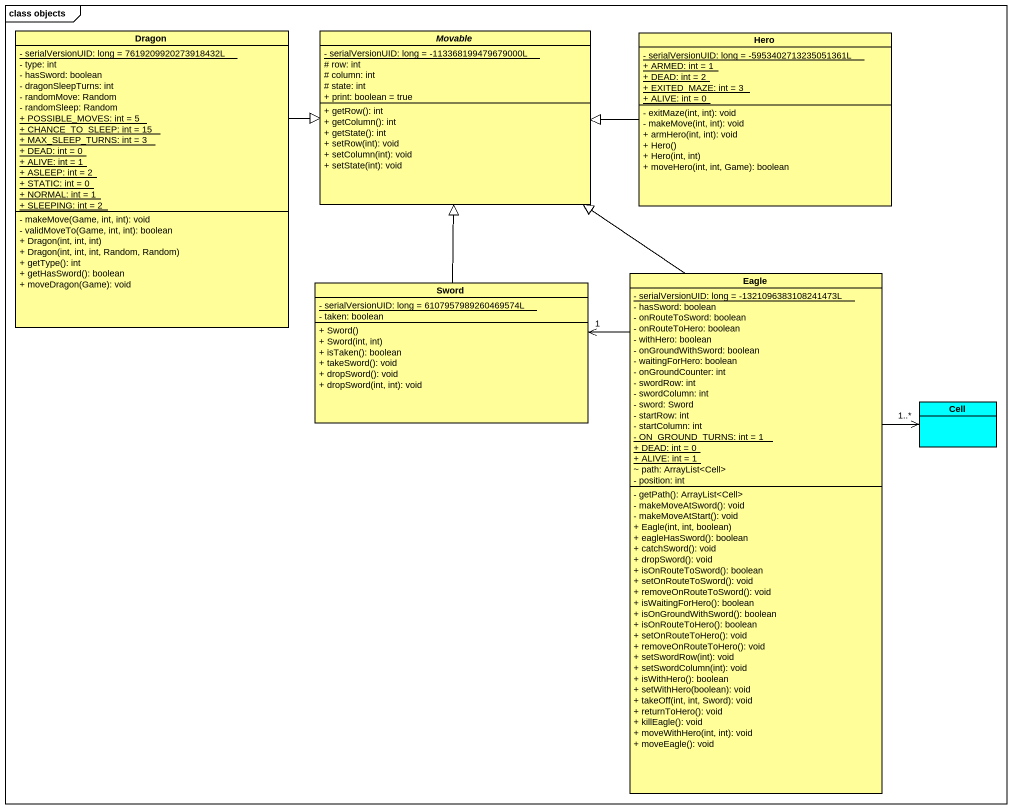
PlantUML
@startuml
mainframe class objects
hide circle
hide empty members
skinparam classAttributeIconSize 0
class Dragon #FFFE99 {
  {static} - serialVersionUID: long = 7619209920273918432L
  - type: int
  - hasSword: boolean
  - dragonSleepTurns: int
  - randomMove: Random
  - randomSleep: Random
  {static} + POSSIBLE_MOVES: int = 5
  {static} + CHANCE_TO_SLEEP: int = 15
  {static} + MAX_SLEEP_TURNS: int = 3
  {static} + DEAD: int = 0
  {static} + ALIVE: int = 1
  {static} + ASLEEP: int = 2
  {static} + STATIC: int = 0
  {static} + NORMAL: int = 1
  {static} + SLEEPING: int = 2
  - makeMove(Game, int, int): void
  - validMoveTo(Game, int, int): boolean
  + Dragon(int, int, int)
  + Dragon(int, int, int, Random, Random)
  + getType(): int
  + getHasSword(): boolean
  + moveDragon(Game): void
}
abstract class Movable #FFFE99 {
  {static} - serialVersionUID: long = -113368199479679000L
  # row: int
  # column: int
  # state: int
  + print: boolean = true
  + getRow(): int
  + getColumn(): int
  + getState(): int
  + setRow(int): void
  + setColumn(int): void
  + setState(int): void
}
class Hero #FFFE99 {
  {static} - serialVersionUID: long = -5953402713235051361L
  {static} + ARMED: int = 1
  {static} + DEAD: int = 2
  {static} + EXITED_MAZE: int = 3
  {static} + ALIVE: int = 0
  - exitMaze(int, int): void
  - makeMove(int, int): void
  + armHero(int, int): void
  + Hero()
  + Hero(int, int)
  + moveHero(int, int, Game): boolean
}
class Sword #FFFE99 {
  {static} - serialVersionUID: long = 6107957989260469574L
  - taken: boolean
  + Sword()
  + Sword(int, int)
  + isTaken(): boolean
  + takeSword(): void
  + dropSword(): void
  + dropSword(int, int): void
}
class Eagle #FFFE99 {
  {static} - serialVersionUID: long = -1321096383108241473L
  - hasSword: boolean
  - onRouteToSword: boolean
  - onRouteToHero: boolean
  - withHero: boolean
  - onGroundWithSword: boolean
  - waitingForHero: boolean
  - onGroundCounter: int
  - swordRow: int
  - swordColumn: int
  - sword: Sword
  - startRow: int
  - startColumn: int
  {static} - ON_GROUND_TURNS: int = 1
  {static} + DEAD: int = 0
  {static} + ALIVE: int = 1
  ~ path: ArrayList<Cell>
  - position: int
  - getPath(): ArrayList<Cell>
  - makeMoveAtSword(): void
  - makeMoveAtStart(): void
  + Eagle(int, int, boolean)
  + eagleHasSword(): boolean
  + catchSword(): void
  + dropSword(): void
  + isOnRouteToSword(): boolean
  + setOnRouteToSword(): void
  + removeOnRouteToSword(): void
  + isWaitingForHero(): boolean
  + isOnGroundWithSword(): boolean
  + isOnRouteToHero(): boolean
  + setOnRouteToHero(): void
  + removeOnRouteToHero(): void
  + setSwordRow(int): void
  + setSwordColumn(int): void
  + isWithHero(): boolean
  + setWithHero(boolean): void
  + takeOff(int, int, Sword): void
  + returnToHero(): void
  + killEagle(): void
  + moveWithHero(int, int): void
  + moveEagle(): void
}
class Cell #00FFFF
Dragon -right-|> Movable
Hero -left-|> Movable
Sword -up-|> Movable
Eagle -up-|> Movable
Eagle -left-> "1" Sword
Eagle -right-> "1..*" Cell
@enduml
